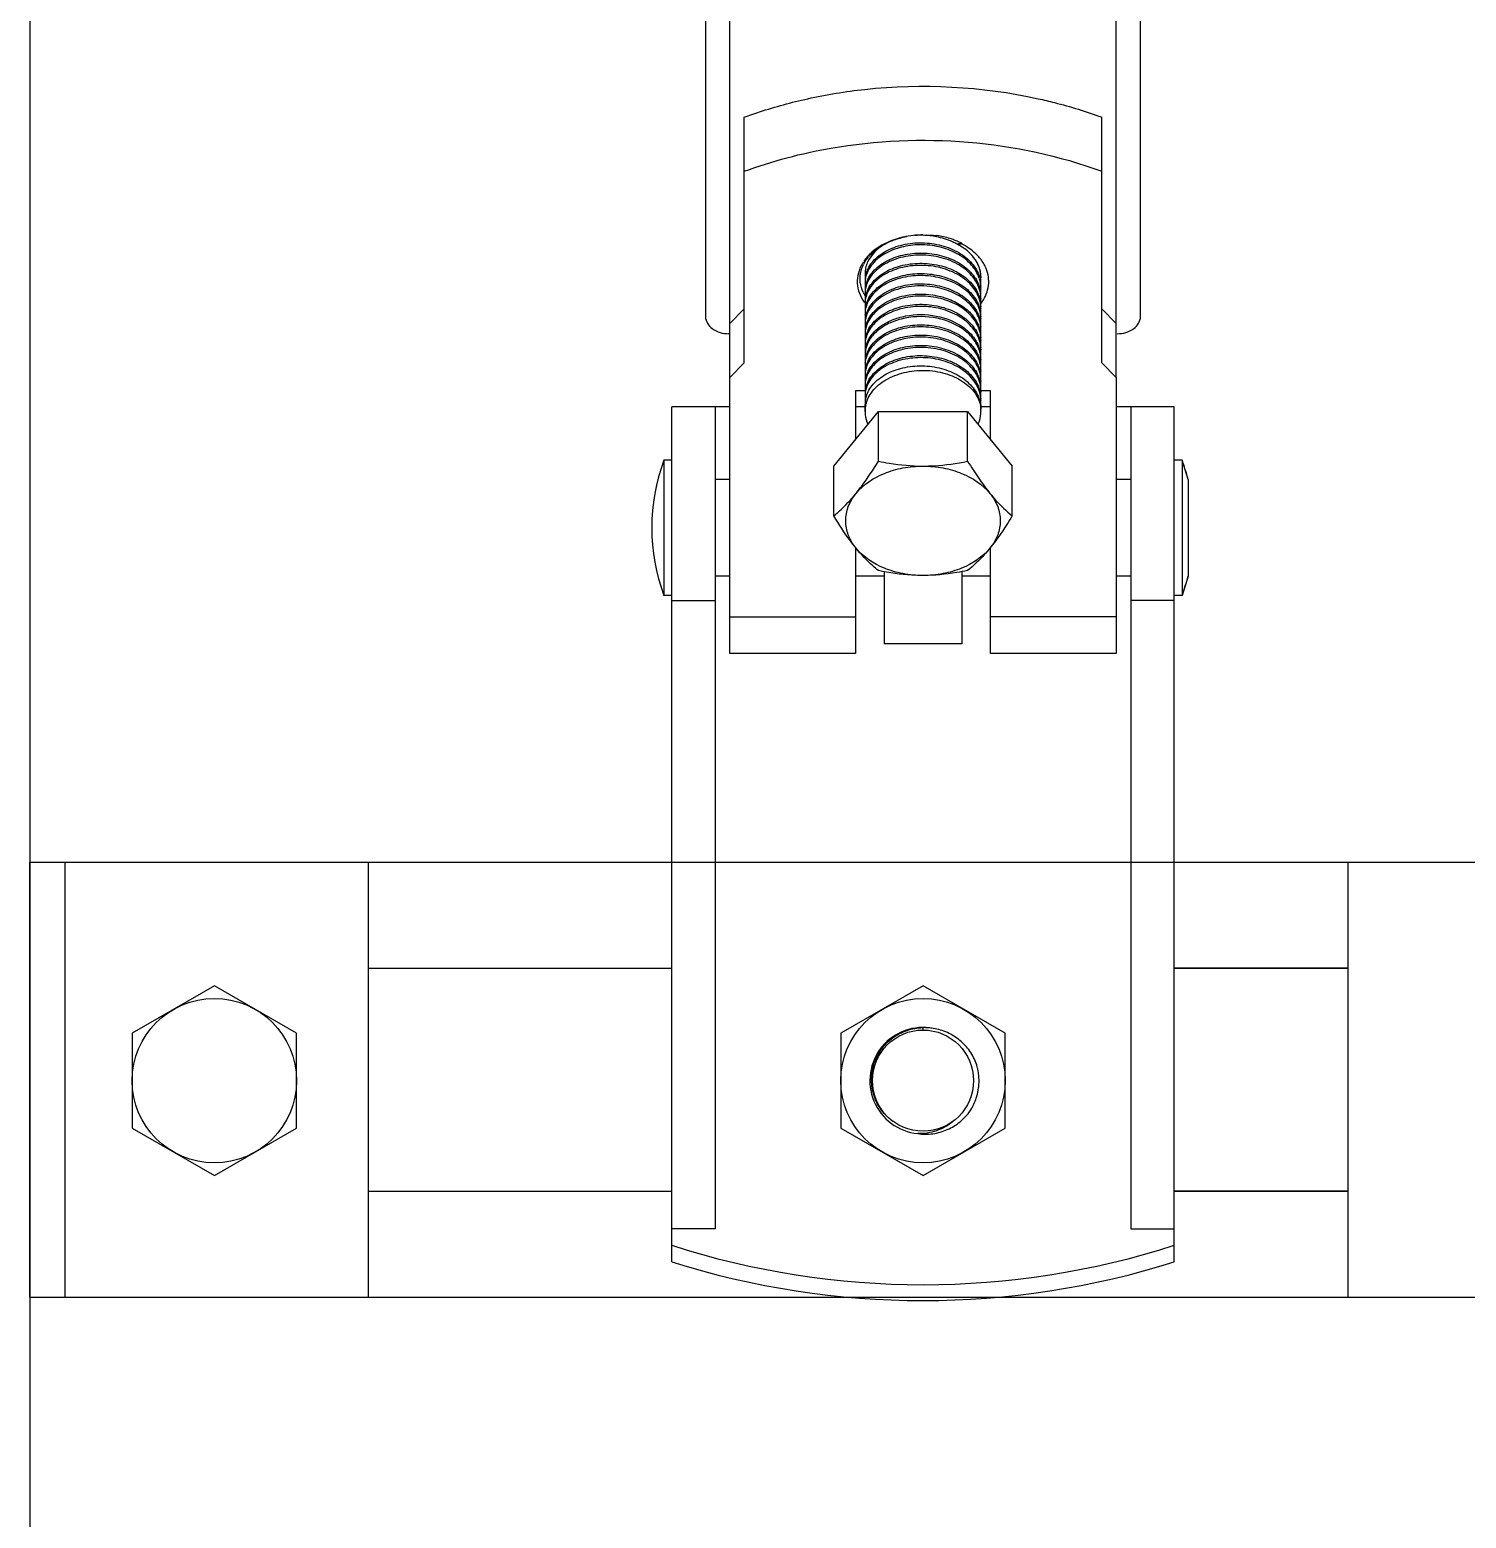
# Model space of a CAD drawing. Extents: x 815029915 to 815825525, y 579155098 to 579748855.
# Drawn here: x 815615936 to 815616694, y 579321462 to 579322248 of the extents above; entities that cross this region are included whole.
import ezdxf

# ---------------------------------------------------------------- set-up
doc = ezdxf.new("R2010")
doc.units = 0
doc.header["$LTSCALE"] = 100
doc.header["$MEASUREMENT"] = 0
doc.layers.add('02___PRT_ALL_AXES', color=7, linetype='Continuous')
doc.layers.add('03___PRT_ALL_CURVES', color=7, linetype='Continuous')

msp = doc.modelspace()

# ---------------------------------------------------------------- linework, layer by layer
at = {"color": 0, "linetype": 'Continuous'}
for p, q in [((815616292.45, 579325306.55), (815616292.45, 579322096.14)), ((815616522.08, 579322096.14), (815616522.08, 579325306.55)), ((815616305.21, 579322092.63), (815616305.21, 579325251.16)), ((815616509.32, 579322092.63), (815616509.32, 579325251.16)), ((815616427.36, 579322135.01), (815616425.26, 579322134.42)), ((815616425.26, 579322134.42), (815616427.66, 579322134.59)), ((815616427.86, 579322134.79), (815616427.66, 579322134.59)), ((815616437.1, 579322121.52), (815616437.09, 579322121.56)), ((815616305.21, 579321918.4), (815616305.21, 579322064.12)), ((815616509.32, 579322064.12), (815616509.32, 579321918.4)), ((815616371.55, 579322057.01), (815616371.55, 579322031.3)), ((815616442.99, 579322031.3), (815616442.99, 579322057.01)), ((815616274.59, 579321597.35), (815616274.59, 579322048.53)), ((815616305.21, 579322048.53), (815616274.59, 579322048.53)), ((815616297.55, 579322048.53), (815616297.55, 579321614.78)), ((815616360.13, 579322017.32), (815616383.7, 579322046.19)), ((815616376.65, 579322048.53), (815616371.55, 579322048.53)), ((815616376.65, 579322046.19), (815616376.65, 579322049.9)), ((815616383.7, 579322046.19), (815616430.83, 579322046.19)), ((815616430.83, 579322046.19), (815616454.4, 579322017.32)), ((815616437.37, 579322051.31), (815616437.88, 579322051.52)), ((815616437.88, 579322047.19), (815616437.88, 579322051.52)), ((815616442.99, 579322048.53), (815616437.88, 579322048.53)), ((815616539.94, 579322048.53), (815616509.32, 579322048.53)), ((815616516.98, 579322048.53), (815616516.98, 579321614.78)), ((815616539.94, 579321597.35), (815616539.94, 579322048.53)), ((815616274.59, 579322020.46), (815616270.51, 579322020.46)), ((815616544.02, 579322020.46), (815616539.94, 579322020.46)), ((815616305.21, 579322010.25), (815616297.55, 579322010.25)), ((815616516.98, 579322010.25), (815616509.32, 579322010.25)), ((815616371.55, 579321974.49), (815616371.55, 579321918.4)), ((815616442.99, 579321918.4), (815616442.99, 579321974.49)), ((815616386.85, 579321961.57), (815616386.85, 579321923.51)), ((815616427.68, 579321961.57), (815616427.68, 579321923.51)), ((815616274.59, 579321949.02), (815616270.51, 579321949.02)), ((815616274.59, 579321946.34), (815616297.55, 579321946.34)), ((815616539.94, 579321946.34), (815616516.98, 579321946.34)), ((815616544.02, 579321949.02), (815616539.94, 579321949.02)), ((815616305.21, 579321937.83), (815616371.55, 579321937.83)), ((815616509.32, 579321937.83), (815616442.99, 579321937.83)), ((815616427.68, 579321923.51), (815616386.85, 579321923.51)), ((815616371.55, 579321918.4), (815616305.21, 579321918.4)), ((815616509.32, 579321918.4), (815616442.99, 579321918.4)), ((815615935.67, 579321578.69), (815615935.67, 579321808.29)), ((815615954.28, 579321578.69), (815615954.28, 579321808.29)), ((815616114.56, 579321578.69), (815616114.56, 579321808.29)), ((815616407.27, 579321719.7), (815616407.27, 579321720.97)), ((815616435.41, 579321702.13), (815616435.4, 579321702.17)), ((815616435.52, 579321701.67), (815616435.51, 579321701.71)), ((815616297.55, 579321614.78), (815616274.59, 579321614.78)), ((815616516.98, 579321614.78), (815616539.94, 579321614.78))]:
    msp.add_line(p, q, dxfattribs=at)
at = {"color": 7, "linetype": 'Continuous'}
msp.add_line((815615935.67, 579324753.26), (815615935.67, 579320676.6), dxfattribs=at)
at = {"color": 0}
for p, q in [((815615935.67, 579321808.29), (815617224.46, 579321808.29)), ((815616631.56, 579321808.29), (815616631.56, 579321578.78)), ((815616114.56, 579321752.29), (815616274.59, 579321752.29)), ((815616631.56, 579321752.29), (815616539.85, 579321752.29)), ((815616539.94, 579321752.29), (815616631.56, 579321752.29)), ((815616114.56, 579321634.69), (815616274.59, 579321634.69)), ((815616631.56, 579321634.69), (815616539.85, 579321634.69)), ((815616539.94, 579321634.69), (815616631.56, 579321634.69)), ((815615935.67, 579321578.69), (815617440.87, 579321578.69))]:
    msp.add_line(p, q, dxfattribs=at)
at = {"color": 0, "linetype": 'Continuous'}
msp.add_circle((815616407.27, 579321693), 26.7, dxfattribs=at)
for centre, radius, start, end in [((815616405.25, 579322099.83), 39.14, 110.81103, 111.98188), ((815616405.49, 579322099.19), 39.82, 109.84853, 110.81117), ((815616406.33, 579322095.42), 43.77, 100.68737, 103.87841), ((815616407.49, 579322091.05), 48.23, 92.78864, 95.62091), ((815616406.04, 579322096.34), 42.78, 91.1709, 94.36037), ((815616407.17, 579322087.83), 51.41, 92.18133, 94.23085), ((815616407.49, 579322091.08), 48.2, 90.26965, 92.79112), ((815616406.04, 579322095.87), 43.25, 88.39808, 91.17002), ((815616407.26, 579322085.43), 53.81, 89.99224, 92.18143), ((815616406.07, 579322096.15), 42.96, 78.81017, 88.42548), ((815616409.45, 579322098.66), 40.55, 66.09017, 69.39385), ((815616410.95, 579322106.52), 31.35, 59.48516, 62.80559), ((815616410.31, 579322100.59), 38.44, 63.04309, 66.09035), ((815616411.37, 579322107.25), 30.51, 59.10175, 59.47215), ((815616410.85, 579322101.67), 37.23, 62.80856, 63.02845), ((815616393.52, 579322113.41), 21.22, 149.24775, 149.84651), ((815616393.89, 579322113.19), 21.65, 147.17944, 149.24275), ((815616394.28, 579322112.94), 22.11, 146.44231, 147.184), ((815616394.58, 579322112.73), 22.48, 145.05053, 146.4405), ((815616393, 579322115.16), 19.14, 150.96874, 153.24457), ((815616394.89, 579322112.52), 22.85, 144.32441, 145.0523), ((815616396.13, 579322111.59), 24.4, 136.88563, 144.24924), ((815616392.54, 579322118.32), 15.96, 154.35512, 159.44526), ((815616397.49, 579322110.36), 26.24, 135.03932, 136.94896), ((815616396.3, 579322112.89), 23.16, 139.07237, 140.19887), ((815616396.79, 579322112.46), 23.81, 136.7553, 139.06681), ((815616398.46, 579322109.38), 27.62, 131.04474, 135.01882), ((815616416.66, 579322114.37), 21.73, 32.72663, 38.52352), ((815616418.06, 579322115.28), 20.06, 26.76335, 32.72288), ((815616419.85, 579322115.98), 18.21, 24.62832, 30.97104), ((815616419.47, 579322115.98), 18.49, 17.56696, 26.78187), ((815616418.62, 579322111.75), 24.13, 38.04663, 39.87352), ((815616419.26, 579322112.25), 23.32, 35.77947, 38.04888), ((815616420.37, 579322113.03), 21.96, 29.28109, 35.81545), ((815616390.78, 579322118.8), 14.13, 177.23425, 180.00699), ((815616390.89, 579322118.81), 14.24, 180.02494, 188.67692), ((815616390.87, 579322114.84), 14.22, 171.17887, 179.97394), ((815616390.81, 579322118.8), 14.16, 173.38304, 177.23238), ((815616391.05, 579322119.21), 14.41, 188.55622, 188.80434), ((815616391.28, 579322114.78), 14.64, 164.6265, 171.17253), ((815616391.56, 579322114.7), 14.93, 163.5915, 164.63979), ((815616392.04, 579322118.51), 15.43, 159.46306, 161.8459), ((815616420.76, 579322116.41), 17.2, 21.18325, 24.59039), ((815616421.3, 579322116.62), 16.61, 16.32634, 21.1888), ((815616420.12, 579322110.8), 17.79, 17.47897, 18.78163), ((815616420.35, 579322111.95), 17.56, 15.55115, 17.49487), ((815616420.3, 579322116.27), 17.6, 16.3677, 17.34776), ((815616420.51, 579322116.33), 17.39, 14.1805, 16.36999), ((815616421.86, 579322116.79), 16.03, 11.41669, 16.32182), ((815616420.56, 579322112.01), 17.33, 14.17856, 15.54971), ((815616420.7, 579322116.38), 17.19, 12.65644, 14.17813), ((815616420.86, 579322116.41), 17.03, 9.3904, 12.65872), ((815616422.21, 579322116.86), 15.67, 9.17982, 11.4044), ((815616421.12, 579322116.45), 16.77, 3.71799, 9.39357), ((815616422.4, 579322116.89), 15.48, 5.80848, 9.17972), ((815616422.51, 579322116.9), 15.37, 2.4067, 5.80641), ((815616421.3, 579322116.47), 16.58, 2.4263, 3.70791), ((815616421.35, 579322116.47), 16.53, 1.4972, 2.42608), ((815616421.38, 579322116.47), 16.5, 0.71743, 1.49714), ((815616421.41, 579322116.47), 16.47, 0.0001, 0.7174), ((815616421.39, 579322116.47), 16.49, 358.28484, 359.99939), ((815616421.56, 579322113.71), 20.59, 25.62918, 29.24531), ((815616392.48, 579322117), 18.58, 205.22932, 208.38885), ((815616390.76, 579322113.76), 14.11, 175.66047, 179.99529), ((815616390.87, 579322113.77), 14.22, 180.02613, 188.82832), ((815616390.87, 579322109.43), 14.22, 171.19028, 179.97405), ((815616390.76, 579322108.35), 14.11, 175.66055, 179.99529), ((815616391.28, 579322109.36), 14.64, 164.64129, 171.18392), ((815616391.56, 579322109.29), 14.93, 163.59217, 164.65453), ((815616420.64, 579322110.95), 17.25, 9.38153, 17.50204), ((815616420.43, 579322106.56), 17.47, 14.29025, 17.4841), ((815616420.83, 579322105.59), 17.05, 3.78452, 16.70193), ((815616420.86, 579322106.67), 17.03, 7.25657, 14.29595), ((815616420.86, 579322112.08), 17.03, 7.53476, 14.18881), ((815616421.12, 579322111.04), 16.77, 3.71715, 9.3539), ((815616421.17, 579322111.07), 16.71, 352.20782, 356.44923), ((815616421.16, 579322116.49), 16.73, 352.48447, 355.64654), ((815616421.25, 579322112.14), 16.64, 0.01723, 7.52685), ((815616421.25, 579322106.72), 16.63, 0.01573, 7.24577), ((815616421.3, 579322116.47), 16.58, 355.64808, 358.28364), ((815616421.35, 579322111.06), 16.54, 356.45237, 3.70922), ((815616393.01, 579322117.28), 19.19, 208.38731, 211.08741), ((815616395.01, 579322117.05), 23, 215.17851, 216.27363), ((815616393.39, 579322117.51), 19.63, 211.08206, 212.10467), ((815616390.88, 579322108.36), 14.23, 180.02715, 189.05714), ((815616390.87, 579322104.02), 14.22, 171.42548, 179.97573), ((815616390.76, 579322102.94), 14.11, 175.66075, 179.99529), ((815616390.87, 579322102.95), 14.22, 180.02621, 188.83897), ((815616390.87, 579322098.6), 14.22, 171.20066, 179.97411), ((815616391.27, 579322103.95), 14.63, 164.62964, 171.41693), ((815616391.28, 579322098.54), 14.64, 164.60619, 171.19395), ((815616391.56, 579322103.88), 14.93, 163.59328, 164.64379), ((815616391.56, 579322098.46), 14.93, 163.59561, 164.6197), ((815616406.14, 579322065.56), 42.54, 81.45169, 82.38798), ((815616420.43, 579322101.15), 17.47, 14.2685, 17.4865), ((815616420.64, 579322100.13), 17.26, 9.39486, 17.50911), ((815616420.43, 579322095.74), 17.47, 14.22957, 17.4913), ((815616420.85, 579322101.26), 17.03, 7.50699, 14.2733), ((815616421.12, 579322100.22), 16.77, 3.71758, 9.36715), ((815616421.24, 579322105.65), 16.64, 352.44873, 359.98265), ((815616421.25, 579322101.31), 16.64, 0.01707, 7.4983), ((815616419.9, 579322116.77), 22.53, 322.39303, 328.59948), ((815616421.35, 579322105.65), 16.54, 0.00333, 3.70935), ((815616421.35, 579322100.23), 16.54, 0.00333, 3.70961), ((815616390.76, 579322097.53), 14.11, 175.66115, 179.99528), ((815616390.87, 579322097.53), 14.23, 180.02628, 188.85867), ((815616390.87, 579322093.19), 14.22, 171.22019, 179.97423), ((815616390.77, 579322092.11), 14.12, 175.65442, 179.99545), ((815616391.28, 579322093.13), 14.64, 164.55369, 171.21295), ((815616391.56, 579322093.05), 14.93, 163.59907, 164.5676), ((815616420.64, 579322094.72), 17.26, 9.40433, 17.51198), ((815616420.43, 579322090.33), 17.47, 14.23073, 17.49416), ((815616420.85, 579322095.84), 17.03, 7.52111, 14.23398), ((815616420.85, 579322090.43), 17.03, 7.52477, 14.23512), ((815616421.12, 579322094.8), 16.77, 3.71771, 9.37665), ((815616421.24, 579322100.24), 16.64, 352.46333, 359.98269), ((815616421.25, 579322095.9), 16.64, 0.01713, 7.51277), ((815616421.24, 579322094.83), 16.64, 352.46719, 359.98273), ((815616421.35, 579322094.82), 16.54, 0.00333, 3.70972), ((815616305.21, 579322105.03), 17.91, 268.36661, 269.99894), ((815616390.87, 579322092.12), 14.22, 180.02405, 188.55059), ((815616390.88, 579322087.78), 14.23, 170.92003, 179.97281), ((815616390.76, 579322086.7), 14.11, 175.66035, 179.99527), ((815616390.87, 579322086.71), 14.22, 180.02593, 188.80891), ((815616391.28, 579322082.3), 14.64, 164.6442, 171.16434), ((815616391.33, 579322087.7), 14.69, 163.52874, 170.90564), ((815616391.56, 579322082.23), 14.93, 163.5895, 164.65735), ((815616420.41, 579322084.91), 17.49, 14.25019, 17.54844), ((815616420.64, 579322083.89), 17.26, 9.39467, 17.51293), ((815616420.86, 579322085.02), 17.03, 7.71926, 14.25406), ((815616421.12, 579322083.98), 16.77, 3.71762, 9.36695), ((815616421.24, 579322085.07), 16.65, 0.01767, 7.71176), ((815616421.25, 579322090.49), 16.64, 0.01715, 7.51646), ((815616421.25, 579322089.41), 16.63, 352.66771, 359.98383), ((815616421.34, 579322089.41), 16.54, 0.00321, 3.71339), ((815616421.35, 579322084), 16.54, 0.00334, 3.70966), ((815616509.32, 579322105.03), 17.91, 270.00106, 271.63339), ((815616390.87, 579322082.37), 14.22, 171.17046, 179.97385), ((815616390.76, 579322081.29), 14.11, 175.66046, 179.9953), ((815616390.87, 579322081.3), 14.22, 180.02607, 188.82205), ((815616390.87, 579322076.95), 14.22, 171.18411, 179.97405), ((815616391.28, 579322076.89), 14.64, 164.65333, 171.17782), ((815616391.56, 579322076.82), 14.93, 163.59541, 164.6665), ((815616420.43, 579322079.5), 17.47, 14.23141, 17.49513), ((815616420.63, 579322078.48), 17.26, 9.42825, 17.51763), ((815616420.43, 579322074.09), 17.47, 14.23301, 17.49983), ((815616420.63, 579322073.07), 17.26, 9.42179, 17.51712), ((815616420.85, 579322079.61), 17.03, 7.53176, 14.23578), ((815616420.85, 579322074.19), 17.03, 7.5405, 14.23735), ((815616421.12, 579322078.57), 16.77, 3.71809, 9.40074), ((815616421.25, 579322084), 16.64, 352.47388, 359.98278), ((815616421.25, 579322079.66), 16.64, 0.01722, 7.52353), ((815616421.25, 579322078.59), 16.64, 352.48309, 359.98285), ((815616421.35, 579322078.58), 16.54, 0.00335, 3.71), ((815616390.76, 579322075.88), 14.11, 175.6601, 179.99529), ((815616390.87, 579322075.88), 14.22, 180.02576, 188.77823), ((815616390.87, 579322071.54), 14.23, 171.13973, 179.97371), ((815616390.76, 579322070.46), 14.11, 175.66008, 179.99528), ((815616390.88, 579322070.47), 14.23, 180.02672, 189.02356), ((815616391.27, 579322066.07), 14.63, 164.68389, 171.38416), ((815616391.28, 579322071.48), 14.64, 164.6922, 171.13413), ((815616391.56, 579322071.4), 14.92, 163.5918, 164.70497), ((815616391.56, 579322065.99), 14.93, 163.59038, 164.69757), ((815616420.43, 579322068.68), 17.47, 14.23275, 17.49933), ((815616420.85, 579322068.78), 17.04, 7.6098, 14.23692), ((815616421.12, 579322073.15), 16.77, 3.7181, 9.39425), ((815616421.24, 579322074.25), 16.64, 0.01727, 7.53235), ((815616421.25, 579322073.18), 16.63, 352.55109, 359.98304), ((815616421.24, 579322068.84), 16.64, 0.01768, 7.60219), ((815616421.35, 579322073.17), 16.54, 0.00335, 3.71003), ((815616390.87, 579322066.13), 14.22, 171.39201, 179.97549), ((815616390.76, 579322065.05), 14.11, 175.66009, 179.99527), ((815616390.87, 579322065.06), 14.22, 180.02592, 188.80493), ((815616390.87, 579322060.72), 14.22, 171.16669, 179.97381), ((815616391.28, 579322060.65), 14.64, 164.67116, 171.1608), ((815616391.56, 579322060.58), 14.93, 163.58844, 164.68414), ((815616420.43, 579322063.26), 17.47, 14.23231, 17.49848), ((815616420.63, 579322062.24), 17.26, 9.43802, 17.5133), ((815616420.43, 579322057.85), 17.47, 14.23077, 17.49551), ((815616420.63, 579322056.83), 17.26, 9.44465, 17.50834), ((815616420.85, 579322063.37), 17.03, 7.5487, 14.23665), ((815616420.85, 579322057.96), 17.03, 7.56584, 14.23504), ((815616421.12, 579322062.33), 16.77, 3.71812, 9.41057), ((815616421.25, 579322067.76), 16.64, 352.49115, 359.98289), ((815616421.24, 579322063.42), 16.64, 0.01732, 7.54062), ((815616421.25, 579322062.35), 16.64, 352.50825, 359.98296), ((815616421.35, 579322067.76), 16.54, 0.00335, 3.71003), ((815616421.35, 579322062.35), 16.54, 0.00333, 3.70998), ((815616390.76, 579322059.64), 14.11, 175.66011, 179.99527), ((815616390.87, 579322059.65), 14.22, 180.02595, 188.80919), ((815616390.87, 579322055.3), 14.22, 171.17113, 179.97386), ((815616390.76, 579322054.23), 14.11, 175.66056, 179.99527), ((815616390.87, 579322054.23), 14.22, 180.02606, 188.82101), ((815616391.28, 579322055.24), 14.64, 164.67324, 171.16521), ((815616391.28, 579322049.83), 14.64, 164.62025, 171.17608), ((815616391.56, 579322055.17), 14.93, 163.58792, 164.68622), ((815616391.56, 579322049.75), 14.93, 163.59109, 164.63359), ((815616420.43, 579322052.44), 17.47, 14.22886, 17.49064), ((815616420.64, 579322051.42), 17.26, 9.40479, 17.51512), ((815616420.85, 579322052.55), 17.03, 7.53013, 14.23324), ((815616421.12, 579322056.92), 16.77, 3.7179, 9.41734), ((815616421.12, 579322051.5), 16.77, 3.71781, 9.37713), ((815616421.24, 579322058.01), 16.64, 0.01736, 7.55784), ((815616421.25, 579322056.94), 16.64, 352.47271, 359.98277), ((815616421.25, 579322052.6), 16.64, 0.01714, 7.52183), ((815616421.35, 579322056.93), 16.54, 0.00332, 3.70973), ((815616390.87, 579322049.89), 14.22, 171.18248, 179.97394), ((815616420.43, 579322047.03), 17.47, 14.20899, 17.4974), ((815616421.35, 579322051.52), 16.54, 0.00335, 3.70981), ((815616407.27, 579321693), 28.07, 78.79654, 264.42038), ((815616407.76, 579321692.89), 28.08, 79.83762, 91.01798), ((815616407.3, 579321693.01), 29.56, 15.60939, 17.97005), ((815616407.76, 579321691.71), 29.49, 18.27893, 19.74862), ((815616407.28, 579321693), 29.57, 12.93275, 15.60738), ((815616407.22, 579321692.99), 29.64, 9.59956, 12.93319), ((815616407.26, 579321693), 29.59, 4.13284, 9.59731), ((815616407.24, 579321693), 29.62, 354.73036, 1.07953), ((815616407.26, 579321693), 29.6, 1.08353, 4.13147), ((815616407.27, 579321693), 29.58, 341.87993, 344.01676), ((815616407.23, 579321693.01), 29.63, 344.02253, 352.56844), ((815616407.27, 579321693), 29.58, 352.57533, 354.72927), ((815616407.26, 579321693), 29.6, 327.61118, 331.91746), ((815616407.27, 579321693), 29.59, 327.61087, 331.5117), ((815616407.23, 579321693.01), 29.63, 331.91586, 335.35374), ((815616407.26, 579321693), 29.6, 335.35893, 341.87879), ((815616407.27, 579322019.07), 433.74, 252.18874, 287.81126), ((815616407.27, 579322019.07), 442.1, 252.53641, 287.46359)]:
    msp.add_arc(centre, radius, start, end, dxfattribs=at)
for points, knots in [([(815616377.24, 579322118.92), (815616377.95, 579322121.32), (815616380.81, 579322126.09), (815616387.77, 579322131.29), (815616396.75, 579322134.55), (815616406.84, 579322135.56), (815616416.97, 579322134.18), (815616426.1, 579322130.52), (815616433.27, 579322124.86), (815616436.28, 579322119.8), (815616437.09, 579322117.23)], [0, 0, 0, 0, 0.1028, 0.219575, 0.350436, 0.490257, 0.631411, 0.766198, 0.889253, 1, 1, 1, 1]), ([(815616436.97, 579322116.53), (815616436.11, 579322119.05), (815616433.06, 579322123.98), (815616425.97, 579322129.49), (815616416.99, 579322133.08), (815616407.03, 579322134.46), (815616397.1, 579322133.53), (815616388.2, 579322130.42), (815616381.22, 579322125.41), (815616378.24, 579322120.8), (815616377.44, 579322118.45)], [0, 0, 0, 0, 0.110828, 0.23379, 0.368184, 0.508826, 0.648319, 0.779281, 0.896604, 1, 1, 1, 1]), ([(815616390.6, 579322136.11), (815616389.18, 579322135.5), (815616384.22, 579322133), (815616379.89, 579322128.86), (815616378.15, 579322125.22)], [0, 0, 0, 0, 0.276321, 1, 1, 1, 1]), ([(815616379.45, 579322128.77), (815616380.17, 579322129.54), (815616383.45, 579322132.6), (815616387.43, 579322134.84), (815616390.6, 579322136.12)], [0, 0, 0, 0, 0.235806, 1, 1, 1, 1]), ([(815616395.83, 579322137.91), (815616394.34, 579322137.55), (815616388.79, 579322135.86), (815616383.54, 579322133.01), (815616380.32, 579322130.2)], [0, 0, 0, 0, 0.264636, 1, 1, 1, 1]), ([(815616425.28, 579322134.41), (815616424.46, 579322134.86), (815616421, 579322136.58), (815616417.27, 579322137.73), (815616414.41, 579322138.3)], [0, 0, 0, 0, 0.242859, 1, 1, 1, 1]), ([(815616423.72, 579322136.61), (815616423, 579322136.89), (815616420.01, 579322137.92), (815616416.91, 579322138.62), (815616414.55, 579322138.98)], [0, 0, 0, 0, 0.245442, 1, 1, 1, 1]), ([(815616435.46, 579322125.35), (815616434.98, 579322126.14), (815616432.73, 579322129.35), (815616429.61, 579322131.9), (815616427.04, 579322133.43)], [0, 0, 0, 0, 0.235801, 1, 1, 1, 1]), ([(815616437.14, 579322127.22), (815616436.53, 579322127.95), (815616433.77, 579322130.89), (815616430.39, 579322133.19), (815616427.66, 579322134.59)], [0, 0, 0, 0, 0.237518, 1, 1, 1, 1]), ([(815616437.17, 579322110.49), (815616436.35, 579322113.22), (815616433.14, 579322118.61), (815616425.4, 579322124.47), (815616415.58, 579322128.07), (815616404.8, 579322129.1), (815616394.32, 579322127.48), (815616385.34, 579322123.44), (815616379.78, 579322118.13), (815616377.33, 579322113.22), (815616376.78, 579322110.67), (815616376.69, 579322109.42)], [0, 0, 0, 0, 0.111989, 0.237167, 0.374547, 0.517663, 0.657661, 0.786312, 0.89922, 0.950664, 1, 1, 1, 1]), ([(815616377.24, 579322113.51), (815616377.95, 579322115.91), (815616380.81, 579322120.68), (815616387.77, 579322125.88), (815616396.75, 579322129.14), (815616406.84, 579322130.14), (815616416.98, 579322128.77), (815616426.11, 579322125.1), (815616433.27, 579322119.45), (815616436.28, 579322114.39), (815616437.09, 579322111.81)], [0, 0, 0, 0, 0.102802, 0.219579, 0.350445, 0.490271, 0.631419, 0.766196, 0.889248, 1, 1, 1, 1]), ([(815616377.24, 579322108.09), (815616377.95, 579322110.5), (815616380.81, 579322115.26), (815616387.77, 579322120.47), (815616396.75, 579322123.73), (815616406.84, 579322124.73), (815616416.97, 579322123.36), (815616426.11, 579322119.69), (815616433.27, 579322114.04), (815616436.28, 579322108.98), (815616437.09, 579322106.4)], [0, 0, 0, 0, 0.102803, 0.219579, 0.350445, 0.490272, 0.63142, 0.766197, 0.889249, 1, 1, 1, 1]), ([(815616375.17, 579322124.07), (815616373.41, 579322121.03), (815616371.4, 579322113.73), (815616374.16, 579322106.71), (815616376.21, 579322103.8)], [0, 0, 0, 0, 0.496414, 1, 1, 1, 1]), ([(815616375.67, 579322109.07), (815616374.91, 579322110.69), (815616373.86, 579322114.15), (815616374.03, 579322117.76), (815616374.39, 579322119.48)], [0, 0, 0, 0, 0.504975, 1, 1, 1, 1]), ([(815616437.09, 579322105.32), (815616436.24, 579322108.04), (815616432.97, 579322113.37), (815616425.2, 579322119.16), (815616415.38, 579322122.7), (815616404.64, 579322123.68), (815616394.21, 579322122.03), (815616385.28, 579322117.98), (815616379.76, 579322112.69), (815616377.32, 579322107.79), (815616376.78, 579322105.25), (815616376.69, 579322104.01)], [0, 0, 0, 0, 0.112247, 0.237701, 0.375218, 0.518283, 0.658097, 0.786535, 0.899295, 0.950694, 1, 1, 1, 1]), ([(815616377.44, 579322118.45), (815616377.34, 579322118.15), (815616376.97, 579322116.97), (815616376.76, 579322115.75), (815616376.69, 579322114.83)], [0, 0, 0, 0, 0.252986, 1, 1, 1, 1]), ([(815616437.09, 579322099.91), (815616436.24, 579322102.63), (815616432.97, 579322107.96), (815616425.2, 579322113.75), (815616415.38, 579322117.29), (815616404.64, 579322118.27), (815616394.21, 579322116.62), (815616385.28, 579322112.57), (815616379.76, 579322107.27), (815616377.32, 579322102.38), (815616376.78, 579322099.84), (815616376.69, 579322098.59)], [0, 0, 0, 0, 0.112246, 0.2377, 0.375215, 0.518278, 0.658091, 0.78653, 0.899293, 0.950693, 1, 1, 1, 1]), ([(815616377.24, 579322102.68), (815616377.95, 579322105.08), (815616380.81, 579322109.85), (815616387.77, 579322115.05), (815616396.75, 579322118.32), (815616406.84, 579322119.32), (815616416.97, 579322117.94), (815616426.1, 579322114.28), (815616433.27, 579322108.62), (815616436.28, 579322103.56), (815616437.09, 579322100.99)], [0, 0, 0, 0, 0.102804, 0.219579, 0.350435, 0.490256, 0.631409, 0.766198, 0.88925, 1, 1, 1, 1]), ([(815616439.13, 579322105.03), (815616440.72, 579322107.64), (815616442.79, 579322113.66), (815616441.43, 579322119.9), (815616440.13, 579322122.62)], [0, 0, 0, 0, 0.503467, 1, 1, 1, 1]), ([(815616412.46, 579322111.95), (815616408.23, 579322112.59), (815616399.8, 579322112.6), (815616389.92, 579322109.6), (815616383.55, 579322105.46), (815616379.94, 579322101.82), (815616377.52, 579322097.68), (815616376.8, 579322094.66), (815616376.69, 579322093.18)], [0, 0, 0, 0, 0.287626, 0.558153, 0.68143, 0.795158, 0.900367, 1, 1, 1, 1]), ([(815616377.24, 579322097.27), (815616377.95, 579322099.67), (815616380.81, 579322104.44), (815616387.77, 579322109.64), (815616396.75, 579322112.91), (815616406.84, 579322113.91), (815616416.97, 579322112.53), (815616426.1, 579322108.87), (815616433.27, 579322103.21), (815616436.28, 579322098.15), (815616437.09, 579322095.58)], [0, 0, 0, 0, 0.102805, 0.219582, 0.350438, 0.49026, 0.63141, 0.766198, 0.889251, 1, 1, 1, 1]), ([(815616437.85, 579322090.48), (815616437.68, 579322093.05), (815616436, 579322098.4), (815616430.27, 579322104.95), (815616422.13, 579322109.72), (815616415.79, 579322111.45), (815616412.46, 579322111.95)], [0, 0, 0, 0, 0.21682, 0.453957, 0.717085, 1, 1, 1, 1]), ([(815616437.09, 579322089.08), (815616436.24, 579322091.8), (815616432.97, 579322097.14), (815616425.2, 579322102.92), (815616415.38, 579322106.46), (815616404.64, 579322107.44), (815616394.21, 579322105.79), (815616385.28, 579322101.74), (815616379.76, 579322096.45), (815616377.32, 579322091.55), (815616376.78, 579322089.02), (815616376.69, 579322087.77)], [0, 0, 0, 0, 0.112245, 0.237701, 0.375214, 0.518277, 0.6581, 0.786541, 0.899298, 0.950695, 1, 1, 1, 1]), ([(815616437.09, 579322083.67), (815616436.23, 579322086.39), (815616432.97, 579322091.72), (815616425.2, 579322097.51), (815616415.38, 579322101.05), (815616404.64, 579322102.03), (815616394.21, 579322100.38), (815616385.28, 579322096.33), (815616379.76, 579322091.04), (815616377.32, 579322086.14), (815616376.78, 579322083.61), (815616376.69, 579322082.36)], [0, 0, 0, 0, 0.112246, 0.237704, 0.375214, 0.518276, 0.658095, 0.786533, 0.899295, 0.950695, 1, 1, 1, 1]), ([(815616377.24, 579322086.45), (815616377.95, 579322088.85), (815616380.81, 579322093.62), (815616387.77, 579322098.82), (815616396.75, 579322102.08), (815616406.84, 579322103.08), (815616416.97, 579322101.71), (815616426.1, 579322098.04), (815616433.27, 579322092.39), (815616436.28, 579322087.33), (815616437.09, 579322084.75)], [0, 0, 0, 0, 0.1028, 0.219577, 0.35044, 0.490268, 0.631416, 0.766199, 0.889253, 1, 1, 1, 1]), ([(815616377.25, 579322091.87), (815616378.04, 579322094.57), (815616381.49, 579322099.92), (815616389.82, 579322105.34), (815616400.34, 579322108.23), (815616407.95, 579322108.23), (815616411.77, 579322107.72)], [0, 0, 0, 0, 0.20759, 0.44724, 0.716488, 1, 1, 1, 1]), ([(815616412.46, 579322107.62), (815616415.36, 579322107.19), (815616420.91, 579322105.76), (815616428.29, 579322101.95), (815616433.99, 579322096.75), (815616436.39, 579322092.39), (815616437.09, 579322090.18)], [0, 0, 0, 0, 0.277616, 0.53967, 0.780154, 1, 1, 1, 1]), ([(815616292.45, 579322096.14), (815616292.45, 579322093.75), (815616296.04, 579322088.51), (815616301.66, 579322087.22), (815616304.7, 579322087.13)], [0, 0, 0, 0, 0.440911, 1, 1, 1, 1]), ([(815616427.96, 579322089.84), (815616423.46, 579322092.93), (815616412.58, 579322096.8), (815616398.44, 579322096.21), (815616388.29, 579322092.45), (815616382.24, 579322088.3), (815616378.07, 579322083.05), (815616376.84, 579322078.93), (815616376.69, 579322076.94)], [0, 0, 0, 0, 0.268159, 0.54642, 0.676791, 0.795592, 0.902183, 1, 1, 1, 1]), ([(815616377.24, 579322081.03), (815616377.79, 579322082.91), (815616379.75, 579322086.63), (815616384.5, 579322091.17), (815616390.78, 579322094.63), (815616400.76, 579322097.56), (815616414.15, 579322097.52), (815616424.29, 579322093.56), (815616428.46, 579322090.57)], [0, 0, 0, 0, 0.09979, 0.209755, 0.331258, 0.462623, 0.737838, 1, 1, 1, 1]), ([(815616509.83, 579322087.13), (815616512.87, 579322087.22), (815616518.5, 579322088.51), (815616522.08, 579322093.75), (815616522.08, 579322096.14)], [0, 0, 0, 0, 0.559089, 1, 1, 1, 1]), ([(815616437.85, 579322068.83), (815616437.76, 579322070.26), (815616437.18, 579322073.17), (815616434.51, 579322078.78), (815616428.43, 579322084.84), (815616418.62, 579322089.44), (815616407.37, 579322091.26), (815616396.12, 579322090.12), (815616386.3, 579322086.23), (815616380.12, 579322080.75), (815616377.39, 579322075.56), (815616376.79, 579322072.86), (815616376.69, 579322071.53)], [0, 0, 0, 0, 0.05375, 0.109471, 0.230247, 0.36521, 0.508721, 0.651183, 0.78291, 0.898103, 0.950221, 1, 1, 1, 1]), ([(815616437.09, 579322067.43), (815616436.24, 579322070.15), (815616432.97, 579322075.49), (815616425.2, 579322081.27), (815616415.38, 579322084.82), (815616404.64, 579322085.79), (815616394.21, 579322084.14), (815616385.28, 579322080.09), (815616379.76, 579322074.8), (815616377.32, 579322069.9), (815616376.78, 579322067.37), (815616376.69, 579322066.12)], [0, 0, 0, 0, 0.11225, 0.237708, 0.375218, 0.518284, 0.658099, 0.786539, 0.899299, 0.950695, 1, 1, 1, 1]), ([(815616377.24, 579322075.62), (815616377.95, 579322078.02), (815616380.81, 579322082.79), (815616387.77, 579322087.99), (815616396.75, 579322091.26), (815616406.84, 579322092.26), (815616416.97, 579322090.88), (815616426.1, 579322087.22), (815616433.27, 579322081.56), (815616436.28, 579322076.5), (815616437.09, 579322073.93)], [0, 0, 0, 0, 0.102803, 0.219582, 0.350439, 0.490263, 0.631412, 0.766193, 0.88925, 1, 1, 1, 1]), ([(815616377.24, 579322070.21), (815616377.95, 579322072.61), (815616380.81, 579322077.38), (815616387.77, 579322082.58), (815616396.75, 579322085.84), (815616406.84, 579322086.85), (815616416.97, 579322085.47), (815616426.1, 579322081.8), (815616433.27, 579322076.15), (815616436.28, 579322071.09), (815616437.09, 579322068.52)], [0, 0, 0, 0, 0.102803, 0.219581, 0.350439, 0.490263, 0.631413, 0.766193, 0.88925, 1, 1, 1, 1]), ([(815616437.09, 579322078.26), (815616436.38, 579322080.53), (815616433.89, 579322084.99), (815616430.11, 579322088.36), (815616427.96, 579322089.84)], [0, 0, 0, 0, 0.476952, 1, 1, 1, 1]), ([(815616428.46, 579322090.57), (815616430.49, 579322089.11), (815616434.06, 579322085.82), (815616436.4, 579322081.52), (815616437.09, 579322079.34)], [0, 0, 0, 0, 0.522085, 1, 1, 1, 1]), ([(815616437.09, 579322062.02), (815616436.24, 579322064.74), (815616432.97, 579322070.07), (815616425.2, 579322075.86), (815616415.38, 579322079.4), (815616404.64, 579322080.38), (815616394.21, 579322078.73), (815616385.28, 579322074.68), (815616379.76, 579322069.39), (815616377.32, 579322064.49), (815616376.78, 579322061.96), (815616376.69, 579322060.71)], [0, 0, 0, 0, 0.112251, 0.237706, 0.375218, 0.518284, 0.658099, 0.78654, 0.899299, 0.950695, 1, 1, 1, 1]), ([(815616377.24, 579322064.8), (815616377.95, 579322067.2), (815616380.81, 579322071.97), (815616387.77, 579322077.17), (815616396.75, 579322080.43), (815616406.84, 579322081.43), (815616416.97, 579322080.06), (815616426.1, 579322076.39), (815616433.27, 579322070.74), (815616436.28, 579322065.68), (815616437.09, 579322063.1)], [0, 0, 0, 0, 0.102802, 0.219581, 0.35044, 0.490262, 0.631413, 0.766193, 0.889249, 1, 1, 1, 1]), ([(815616437.09, 579322056.61), (815616436.23, 579322059.33), (815616432.97, 579322064.66), (815616425.2, 579322070.45), (815616415.38, 579322073.99), (815616404.64, 579322074.97), (815616394.21, 579322073.32), (815616385.28, 579322069.27), (815616379.76, 579322063.97), (815616377.32, 579322059.08), (815616376.78, 579322056.54), (815616376.69, 579322055.29)], [0, 0, 0, 0, 0.112246, 0.237702, 0.375218, 0.518285, 0.6581, 0.786541, 0.899298, 0.950694, 1, 1, 1, 1]), ([(815616377.24, 579322059.38), (815616377.95, 579322061.79), (815616380.81, 579322066.55), (815616387.77, 579322071.75), (815616396.75, 579322075.02), (815616406.84, 579322076.02), (815616416.97, 579322074.65), (815616426.1, 579322070.98), (815616433.27, 579322065.33), (815616436.28, 579322060.26), (815616437.09, 579322057.69)], [0, 0, 0, 0, 0.102801, 0.21958, 0.350441, 0.490262, 0.631414, 0.766194, 0.889248, 1, 1, 1, 1]), ([(815616377.24, 579322053.97), (815616377.95, 579322056.37), (815616380.81, 579322061.14), (815616387.77, 579322066.34), (815616396.75, 579322069.61), (815616406.84, 579322070.61), (815616416.97, 579322069.23), (815616426.1, 579322065.57), (815616433.27, 579322059.91), (815616436.28, 579322054.85), (815616437.09, 579322052.28)], [0, 0, 0, 0, 0.1028, 0.219576, 0.350438, 0.490259, 0.631413, 0.766198, 0.889253, 1, 1, 1, 1]), ([(815616391.57, 579321671.39), (815616389.24, 579321673.02), (815616385.06, 579321677.07), (815616381.04, 579321684.78), (815616379.63, 579321693.37), (815616380.95, 579321701.96), (815616384.87, 579321709.73), (815616390.99, 579321715.91), (815616398.69, 579321719.93), (815616404.41, 579321720.92), (815616407.27, 579321720.97)], [0, 0, 0, 0, 0.124979, 0.249964, 0.374956, 0.499953, 0.624956, 0.749965, 0.87498, 1, 1, 1, 1]), ([(815616435.51, 579321701.71), (815616434.63, 579321704.14), (815616432.23, 579321708.78), (815616426.93, 579321714.54), (815616420.29, 579321718.69), (815616415.27, 579321720.16), (815616412.72, 579321720.53)], [0, 0, 0, 0, 0.250036, 0.500043, 0.750031, 1, 1, 1, 1]), ([(815616404.54, 579321665.06), (815616407.15, 579321664.67), (815616412.52, 579321664.65), (815616420.25, 579321666.84), (815616427.09, 579321671.04), (815616430.73, 579321674.98), (815616432.25, 579321677.15)], [0, 0, 0, 0, 0.24997, 0.499961, 0.749971, 1, 1, 1, 1]), ([(815616422.96, 579321671.4), (815616420.44, 579321669.27), (815616414.53, 579321665.95), (815616407.84, 579321664.96), (815616404.54, 579321665.06)], [0, 0, 0, 0, 0.499904, 1, 1, 1, 1])]:
    msp.add_open_spline(points, degree=3, knots=knots, dxfattribs=at)
for points in [[(815616391.97, 579322136.64), (815616394.11, 579322137.42), (815616396.32, 579322138.01), (815616398.55, 579322138.44)], [(815616403.38, 579322139.1), (815616401.65, 579322138.97), (815616399.92, 579322138.75), (815616398.21, 579322138.43)], [(815616407.27, 579322139.24), (815616409.7, 579322139.35), (815616412.14, 579322139.23), (815616414.55, 579322138.98)], [(815616376.26, 579322124.45), (815616376.9, 579322125.6), (815616377.67, 579322126.7), (815616378.51, 579322127.71)], [(815616374.39, 579322119.48), (815616374.7, 579322120.96), (815616375.22, 579322122.42), (815616375.91, 579322123.77)], [(815616377.38, 579322123.31), (815616377.07, 579322122.38), (815616376.86, 579322121.41), (815616376.74, 579322120.43)], [(815616437.37, 579322051.32), (815616437.71, 579322049.97), (815616437.88, 579322048.58), (815616437.88, 579322047.19)]]:
    msp.add_open_spline(points, degree=3, dxfattribs=at)
at = {"layer": '02___PRT_ALL_AXES', "color": 0, "linetype": 'Continuous'}
for p, q in [((815616312.86, 579322071.85), (815616312.86, 579322201.39)), ((815616501.67, 579322071.85), (815616501.67, 579322201.39)), ((815616305.21, 579322092.63), (815616312.86, 579322100.36)), ((815616501.67, 579322100.36), (815616509.32, 579322092.63)), ((815616305.21, 579322064.12), (815616305.21, 579322092.63)), ((815616509.32, 579322064.12), (815616509.32, 579322092.63)), ((815616305.21, 579322064.12), (815616312.86, 579322071.85)), ((815616501.67, 579322071.85), (815616509.32, 579322064.12)), ((815616376.88, 579322057.01), (815616371.55, 579322057.01)), ((815616442.99, 579322057.01), (815616437.88, 579322057.01)), ((815616376.65, 579322046.19), (815616376.65, 579322049.9)), ((815616383.7, 579322019.9), (815616383.7, 579322046.19)), ((815616430.83, 579322019.9), (815616430.83, 579322046.19)), ((815616437.88, 579322047.19), (815616437.88, 579322051.52)), ((815616270.51, 579322020.46), (815616270.51, 579321949.02)), ((815616274.59, 579322020.46), (815616270.51, 579322020.46)), ((815616360.13, 579321991.03), (815616360.13, 579322017.32)), ((815616454.4, 579321991.03), (815616454.4, 579322017.32)), ((815616544.02, 579322020.46), (815616539.94, 579322020.46)), ((815616544.02, 579322020.46), (815616544.02, 579321949.02)), ((815616547.24, 579322010.25), (815616544.02, 579322020.46)), ((815616305.21, 579322010.25), (815616297.55, 579322010.25)), ((815616516.98, 579322010.25), (815616509.32, 579322010.25)), ((815616547.24, 579322010.25), (815616547.24, 579321959.23)), ((815616305.21, 579321959.23), (815616297.55, 579321959.23)), ((815616386.85, 579321959.23), (815616371.55, 579321959.23)), ((815616442.99, 579321959.23), (815616427.68, 579321959.23)), ((815616516.98, 579321959.23), (815616509.32, 579321959.23)), ((815616547.24, 579321959.23), (815616544.02, 579321949.02)), ((815616274.59, 579321949.02), (815616270.51, 579321949.02)), ((815616544.02, 579321949.02), (815616539.94, 579321949.02)), ((815616033.15, 579321743.08), (815615989.76, 579321718.03)), ((815616076.54, 579321718.03), (815616033.15, 579321743.08)), ((815616407.27, 579321743.1), (815616363.88, 579321718.05)), ((815616450.66, 579321718.05), (815616407.27, 579321743.1)), ((815615989.76, 579321718.03), (815615989.76, 579321667.93)), ((815616076.54, 579321667.93), (815616076.54, 579321718.03)), ((815616363.88, 579321718.05), (815616363.88, 579321667.95)), ((815616450.66, 579321667.95), (815616450.66, 579321718.05)), ((815615989.76, 579321667.93), (815616033.15, 579321642.88)), ((815616033.15, 579321642.88), (815616076.54, 579321667.93)), ((815616363.88, 579321667.95), (815616407.27, 579321642.9)), ((815616407.27, 579321642.9), (815616450.66, 579321667.95))]:
    msp.add_line(p, q, dxfattribs=at)
for centre in [(815616033.15, 579321692.98), (815616407.27, 579321693)]:
    msp.add_circle(centre, 43.39, dxfattribs=at)
for centre, radius, start, end in [((815616392.24, 579322046.16), 15.59, 166.38273, 179.92147), ((815616392.68, 579322046.07), 16.04, 164.29322, 166.41174), ((815616422.6, 579322046.19), 15.29, 0.0035, 3.71742), ((815616366.11, 579321984.74), 102.06, 159.51268, 200.48732), ((815616448.42, 579321984.74), 102.06, 14.47751, 20.48732), ((815616448.42, 579321984.74), 102.06, 339.51268, 345.52249)]:
    msp.add_arc(centre, radius, start, end, dxfattribs=at)
for points, knots in [([(815616346.41, 579322211.19), (815616356.33, 579322213.38), (815616396.58, 579322219.92), (815616438.25, 579322217.79), (815616468.12, 579322211.19)], [0, 0, 0, 0, 0.249292, 1, 1, 1, 1]), ([(815616312.86, 579322201.39), (815616315.56, 579322202.38), (815616326.57, 579322206.22), (815616337.84, 579322209.29), (815616346.41, 579322211.19)], [0, 0, 0, 0, 0.24669, 1, 1, 1, 1]), ([(815616468.12, 579322211.19), (815616471, 579322210.55), (815616482.34, 579322207.85), (815616493.5, 579322204.4), (815616501.67, 579322201.39)], [0, 0, 0, 0, 0.253167, 1, 1, 1, 1]), ([(815616312.86, 579322172.88), (815616327.69, 579322178.35), (815616389.36, 579322194.59), (815616456.78, 579322189.44), (815616501.67, 579322172.88)], [0, 0, 0, 0, 0.248287, 1, 1, 1, 1]), ([(815616377.24, 579322050.41), (815616377.99, 579322053.08), (815616381.12, 579322058.37), (815616388.83, 579322064.04), (815616398.68, 579322067.45), (815616409.54, 579322068.24), (815616420.13, 579322066.33), (815616429.22, 579322061.95), (815616434.8, 579322056.33), (815616437.24, 579322051.16), (815616437.77, 579322048.49), (815616437.85, 579322047.18)], [0, 0, 0, 0, 0.10787, 0.229941, 0.365588, 0.508322, 0.649135, 0.779671, 0.895471, 0.948703, 1, 1, 1, 1]), ([(815616376.65, 579322046.19), (815616376.65, 579322045.62), (815616376.77, 579322043.33), (815616377.42, 579322041.08), (815616378.14, 579322039.51)], [0, 0, 0, 0, 0.246881, 1, 1, 1, 1]), ([(815616436.39, 579322039.51), (815616436.64, 579322040.05), (815616437.49, 579322042.17), (815616437.88, 579322044.48), (815616437.88, 579322046.19)], [0, 0, 0, 0, 0.255771, 1, 1, 1, 1]), ([(815616371.91, 579322002.89), (815616372.94, 579322004.14), (815616377.17, 579322009.6), (815616380.94, 579322015.4), (815616383.7, 579322019.9)], [0, 0, 0, 0, 0.234887, 1, 1, 1, 1]), ([(815616371.91, 579322002.89), (815616375.77, 579322007.61), (815616384.18, 579322013.08), (815616396.74, 579322016.68), (815616403.73, 579322017.32), (815616407.27, 579322017.32)], [0, 0, 0, 0, 0.467191, 0.729101, 1, 1, 1, 1]), ([(815616383.7, 579322019.9), (815616385.62, 579322019.51), (815616393.39, 579322018.06), (815616401.32, 579322017.32), (815616407.27, 579322017.32)], [0, 0, 0, 0, 0.248025, 1, 1, 1, 1]), ([(815616407.27, 579322017.32), (815616409.26, 579322017.32), (815616417.17, 579322017.56), (815616425.04, 579322018.71), (815616430.83, 579322019.9)], [0, 0, 0, 0, 0.251885, 1, 1, 1, 1]), ([(815616407.27, 579322017.32), (815616410.8, 579322017.32), (815616417.79, 579322016.68), (815616430.35, 579322013.08), (815616438.76, 579322007.61), (815616442.62, 579322002.89)], [0, 0, 0, 0, 0.270899, 0.532809, 1, 1, 1, 1]), ([(815616430.83, 579322019.9), (815616431.78, 579322018.35), (815616435.45, 579322012.5), (815616439.4, 579322006.83), (815616442.62, 579322002.89)], [0, 0, 0, 0, 0.26296, 1, 1, 1, 1]), ([(815616360.13, 579321991.03), (815616361.11, 579321991.84), (815616365.35, 579321995.46), (815616369.19, 579321999.55), (815616371.91, 579322002.89)], [0, 0, 0, 0, 0.227749, 1, 1, 1, 1]), ([(815616371.91, 579321974.02), (815616370.21, 579321976.1), (815616367.45, 579321980.66), (815616365.95, 579321988.45), (815616367.45, 579321996.24), (815616370.21, 579322000.8), (815616371.91, 579322002.89)], [0, 0, 0, 0, 0.257484, 0.5, 0.742516, 1, 1, 1, 1]), ([(815616442.62, 579322002.89), (815616444.32, 579322000.8), (815616447.08, 579321996.24), (815616448.58, 579321988.45), (815616447.08, 579321980.66), (815616444.32, 579321976.1), (815616442.62, 579321974.02)], [0, 0, 0, 0, 0.257484, 0.5, 0.742516, 1, 1, 1, 1]), ([(815616442.62, 579322002.89), (815616443.59, 579322001.7), (815616447.21, 579321997.46), (815616451.27, 579321993.59), (815616454.4, 579321991.03)], [0, 0, 0, 0, 0.2742, 1, 1, 1, 1]), ([(815616371.91, 579321974.02), (815616370.89, 579321975.28), (815616366.65, 579321980.73), (815616362.89, 579321986.53), (815616360.13, 579321991.03)], [0, 0, 0, 0, 0.234887, 1, 1, 1, 1]), ([(815616454.4, 579321991.03), (815616453.46, 579321989.48), (815616449.79, 579321983.64), (815616445.84, 579321977.96), (815616442.62, 579321974.02)], [0, 0, 0, 0, 0.26296, 1, 1, 1, 1]), ([(815616383.7, 579321962.17), (815616382.71, 579321962.97), (815616378.47, 579321966.59), (815616374.64, 579321970.68), (815616371.91, 579321974.02)], [0, 0, 0, 0, 0.227749, 1, 1, 1, 1]), ([(815616407.27, 579321959.59), (815616403.73, 579321959.59), (815616396.74, 579321960.23), (815616384.18, 579321963.82), (815616375.77, 579321969.3), (815616371.91, 579321974.02)], [0, 0, 0, 0, 0.270899, 0.532809, 1, 1, 1, 1]), ([(815616442.62, 579321974.02), (815616438.76, 579321969.3), (815616430.35, 579321963.82), (815616417.79, 579321960.23), (815616410.8, 579321959.59), (815616407.27, 579321959.59)], [0, 0, 0, 0, 0.467191, 0.729101, 1, 1, 1, 1]), ([(815616442.62, 579321974.02), (815616441.65, 579321972.84), (815616438.03, 579321968.6), (815616433.97, 579321964.73), (815616430.83, 579321962.17)], [0, 0, 0, 0, 0.2742, 1, 1, 1, 1]), ([(815616407.27, 579321959.59), (815616405.27, 579321959.59), (815616397.36, 579321959.82), (815616389.5, 579321960.98), (815616383.7, 579321962.17)], [0, 0, 0, 0, 0.251885, 1, 1, 1, 1]), ([(815616430.83, 579321962.17), (815616428.91, 579321961.77), (815616421.14, 579321960.33), (815616413.21, 579321959.59), (815616407.27, 579321959.59)], [0, 0, 0, 0, 0.248025, 1, 1, 1, 1])]:
    msp.add_open_spline(points, degree=3, knots=knots, dxfattribs=at)
at = {"layer": '03___PRT_ALL_CURVES', "color": 0, "linetype": 'Continuous'}
for points in [[(815616407.27, 579321959.59), (815616407.23, 579321959.59), (815616407.16, 579321959.59), (815616407.07, 579321959.59), (815616407.01, 579321959.59), (815616406.97, 579321959.59), (815616406.91, 579321959.59), (815616406.85, 579321959.59), (815616406.69, 579321959.59), (815616406.45, 579321959.59), (815616406.18, 579321959.6), (815616405.97, 579321959.6), (815616405.83, 579321959.61), (815616405.74, 579321959.61), (815616405.69, 579321959.61), (815616405.66, 579321959.61), (815616405.61, 579321959.61), (815616405.56, 579321959.61), (815616405.5, 579321959.62), (815616405.46, 579321959.62), (815616405.43, 579321959.62), (815616405.41, 579321959.62), (815616405.37, 579321959.62), (815616405.33, 579321959.62), (815616405.24, 579321959.62), (815616405.09, 579321959.63), (815616404.96, 579321959.63), (815616404.9, 579321959.64)], [(815616409.63, 579321959.64), (815616409.6, 579321959.64), (815616409.53, 579321959.63), (815616409.44, 579321959.63), (815616409.38, 579321959.63), (815616409.34, 579321959.63), (815616409.28, 579321959.62), (815616409.22, 579321959.62), (815616409.06, 579321959.62), (815616408.82, 579321959.61), (815616408.55, 579321959.6), (815616408.33, 579321959.6), (815616408.2, 579321959.6), (815616408.11, 579321959.59), (815616408.06, 579321959.59), (815616408.02, 579321959.59), (815616407.98, 579321959.59), (815616407.93, 579321959.59), (815616407.87, 579321959.59), (815616407.83, 579321959.59), (815616407.8, 579321959.59), (815616407.78, 579321959.59), (815616407.74, 579321959.59), (815616407.7, 579321959.59), (815616407.6, 579321959.59), (815616407.46, 579321959.59), (815616407.33, 579321959.59), (815616407.27, 579321959.59)]]:
    msp.add_open_spline(points, degree=3, knots=[0, 0, 0, 0, 0.0625, 0.125, 0.15625, 0.171875, 0.1875, 0.21875, 0.25, 0.375, 0.5, 0.5625, 0.625, 0.65625, 0.671875, 0.6875, 0.71875, 0.75, 0.78125, 0.8125, 0.828125, 0.835938, 0.84375, 0.859375, 0.875, 0.9375, 1, 1, 1, 1], dxfattribs=at)

doc.saveas('drawing.dxf')
